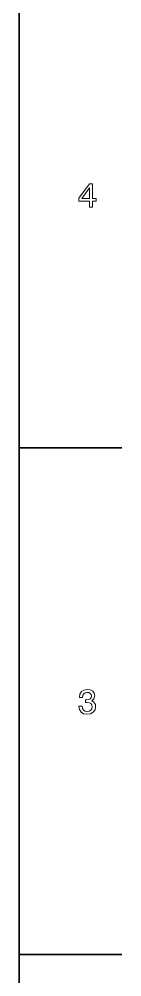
# Model space of a CAD drawing. Extents: x 0 to 841, y 0 to 594.
# Drawn here: x 821 to 836, y 145.3 to 285.6 of the extents above; entities that cross this region are included whole.
import ezdxf

# ---------------------------------------------------------------- set-up
doc = ezdxf.new("R2010")
doc.units = 0

msp = doc.modelspace()

# ---------------------------------------------------------------- linework, layer by layer
at = {"color": 7, "lineweight": 35}
msp.add_line((821, 20), (821, 574), dxfattribs=at)
at = {"color": 7, "lineweight": 35, "ltscale": 0.375}
for p, q in [((821, 222.800003), (836, 222.800003)), ((821, 148.600006), (836, 148.600006))]:
    msp.add_line(p, q, dxfattribs=at)
at = {"color": 7, "lineweight": 13}
for points in [[(831.277405, 258.066772), (831.731262, 258.066772), (831.731262, 258.934204), (832.23053, 258.934204), (832.23053, 259.337677), (831.731262, 259.337677), (831.731262, 261.491119), (831.272339, 261.491119), (829.739197, 259.378021), (829.739197, 258.934204), (831.277405, 258.934204)], [(830.162842, 259.337677), (831.277405, 260.906097), (831.277405, 259.337677)], [(829.729126, 184.966217), (829.729126, 184.930908), (829.809814, 184.446762), (830.046814, 184.083649), (830.420044, 183.851654), (830.914246, 183.76593), (831.438782, 183.851654), (831.832153, 184.073563), (832.08429, 184.42659), (832.175049, 184.880478), (832.134705, 185.178024), (832.023804, 185.420105), (831.842224, 185.606705), (831.600159, 185.742874), (831.927979, 186.015213), (832.043945, 186.448929), (831.968323, 186.8423), (831.751465, 187.139847), (831.398438, 187.326447), (830.914246, 187.392014), (830.460388, 187.31131), (830.112427, 187.089417), (829.885437, 186.736389), (829.809814, 186.267365), (829.809814, 186.232071), (830.258667, 186.232071), (830.299011, 186.554825), (830.430115, 186.786819), (830.641907, 186.928024), (830.939514, 186.978455), (831.201721, 186.93811), (831.393372, 186.832214), (831.509399, 186.660736), (831.554749, 186.428757), (831.509399, 186.181625), (831.388306, 186.015213), (831.176514, 185.914337), (830.889038, 185.884079), (830.692383, 185.88913), (830.692383, 185.490707), (830.939514, 185.500793), (831.257202, 185.455414), (831.494263, 185.334366), (831.635437, 185.13768), (831.685913, 184.880478), (831.630432, 184.587967), (831.484131, 184.371109), (831.252197, 184.23494), (830.944519, 184.18956), (830.626831, 184.23999), (830.394836, 184.391281), (830.248535, 184.633362), (830.193115, 184.966217)]]:
    msp.add_lwpolyline(points, close=True, dxfattribs=at)

doc.saveas('drawing.dxf')
